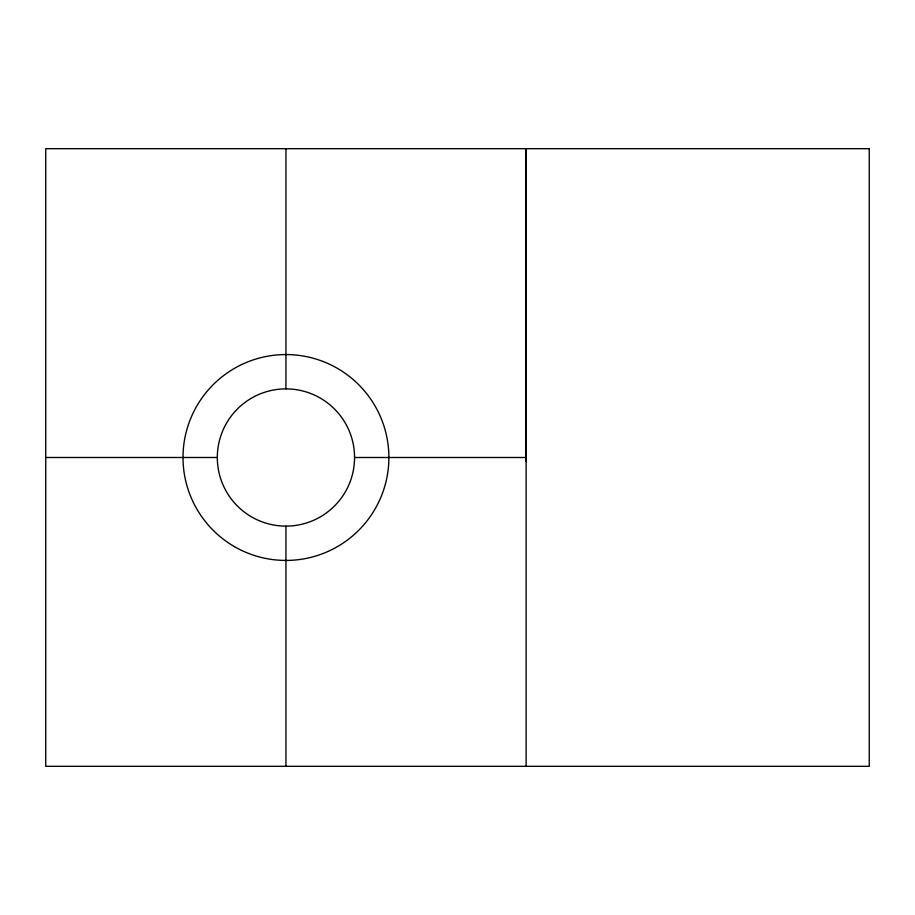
<?xml version="1.0" encoding="UTF-8"?>
<svg xmlns="http://www.w3.org/2000/svg" width="915" height="915" viewBox="0 0 915 915"><rect width="100%" height="100%" fill="white"/><g stroke="black" fill="none" stroke-linecap="round" stroke-linejoin="round"><path stroke-width="1.37" d="M526.205 461.572A102.938 102.938 0 0 1 526.125 457.5L526.125 148.688L526.125 766.312M45.75 457.5L217.312 457.5M354.562 457.5A68.625 68.625 0 0 0 251.625 398.071A68.625 68.625 0 0 0 251.625 516.929A68.625 68.625 0 0 0 354.562 457.5L526.125 457.5M285.938 148.688L285.938 388.875M285.938 526.125L285.938 766.312M526.194 453.771A102.938 102.938 0 0 1 526.331 450.958M869.25 148.688L45.75 148.688L45.75 766.312L869.25 766.312L869.25 148.688M234.469 546.644A102.938 102.938 0 0 0 388.875 457.5A102.938 102.938 0 0 0 234.469 368.356A102.938 102.938 0 0 0 234.469 546.644"/></g></svg>
